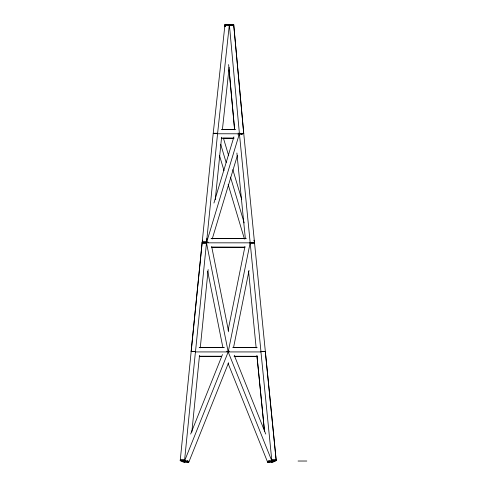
<?xml version="1.0" encoding="UTF-8"?>
<svg xmlns="http://www.w3.org/2000/svg" width="487" height="487" viewBox="0 0 487 487"><rect width="100%" height="100%" fill="white"/><g stroke="black" fill="none" stroke-linecap="round" stroke-linejoin="round"><path stroke-width="0.73" d="M187.452 461.816L184.555 462.65L180.208 460.653L202.142 242.398L206.531 242.404L217.604 133.335L229.389 24.368L225 24.35L213.221 133.292L191.123 351.504L195.512 351.492L206.531 242.404L202.142 242.398M187.452 461.457L184.555 461.463L180.214 460.599L184.555 460.592L195.47 351.492L191.123 351.492M184.555 462.65L184.78 460.392M191.835 432.115L199.512 355.364M206.488 243.689L202.142 242.416L206.488 241.582L206.792 238.569M200.267 347.846L208.168 269.609M215.26 199.646L221.597 137.212M222.389 129.725L229.127 67.364M233.517 26.791L233.681 25.287L229.389 24.368M228.105 330.296L244.967 246.434M233.535 347.602L249.052 270.419M202.744 240.121L202.306 241.576L206.61 242.435L239.507 133.395L242.216 134.503M213.933 203.049L233.894 136.896M212.204 239.007L237.425 155.414M190.642 434.069L222.468 354.536M180.5 459.405L184.707 460.653L228.36 351.559L226.96 351.145M228.598 362.705L188.609 462.65L182.455 460.404M228.099 363.412L267.813 462.65L271.716 460.653L275.922 459.405M273.968 460.404L267.813 462.65M269.384 460.544L267.521 461.402L271.825 460.599L276.208 460.592L254.488 242.416L250.148 242.41L239.385 133.359L243.731 133.371L254.5 242.483M268.97 461.816L271.868 462.65L276.214 460.653L265.293 351.504L260.953 351.498L250.148 242.404M240.627 134.582L243.731 133.401L233.687 24.423L229.34 24.362L224.988 25.214L225.128 26.73L224.988 25.214L229.34 25.233L233.687 24.423L243.731 133.529M202.202 243.689L206.403 242.416L228.123 351.517M229.462 351.145L228.056 351.559L271.716 460.653M250.148 243.695L254.488 242.429M180.208 460.653L184.555 459.405M276.208 460.592L271.91 461.457L268.982 461.463M211.005 238.472L246.379 238.478M206.488 242.836L250.148 242.843M199.189 347.56L224.489 347.566M232.676 347.572L257.233 347.572M265.293 351.504L260.91 351.504L271.825 460.599M195.47 351.924L260.953 351.937M221.512 356.295L199.183 356.289L221.506 356.314M234.162 356.301L257.227 356.326L234.156 356.326M298.062 461.025L306.792 461.025M221.329 129.402L235.629 129.426M217.555 133.767L239.385 133.797M221.317 138.138L234.113 138.156M211.76 238.478L245.643 238.539M199.932 347.566L223.003 347.584M233.419 347.59L256.485 347.596M233.687 24.423L225 24.35L226.431 24.654M222.102 129.432L234.898 129.53M222.79 138.168L233.328 138.247M233.681 25.287L229.292 25.227L225 24.35M243.731 133.401L239.385 133.341L229.34 24.362M226.839 351.364L228.293 351.517L250.227 242.423L254.427 243.701M237.936 134.765L239.385 135.051M184.555 460.592L188.901 461.457L187.038 460.544M238.076 133.109L239.507 133.395M271.868 459.405L276.214 460.653M206.488 241.582L208.351 242.295M187.306 461.986L188.609 462.65L184.707 460.653M234.235 355.236L265.78 434.069M223.478 138.338L228.695 155.803M232.823 169.628L241.735 199.457M253.904 240.207L254.336 241.662M220.714 144.353L226.151 162.542M230.497 177.098L244.188 222.936M219.454 155.39L224.02 170.669M228.147 184.494L244.45 239.062M211.656 246.434L228.647 331.787M207.675 271.149L222.894 347.59M271.716 461.146L271.868 462.65M248.559 271.107L256.156 347.888M256.911 355.382L264.514 431.366M256.978 356.174L264.435 430.63M236.895 153.021L245.363 238.788M228.622 64.57L234.618 129.652M229.34 25.233L229.614 28.264M229.103 69.921L234.618 129.773M244.876 247.207L211.754 247.201L244.876 247.262M217.604 133.335L213.215 133.322L217.61 133.31"/></g></svg>
